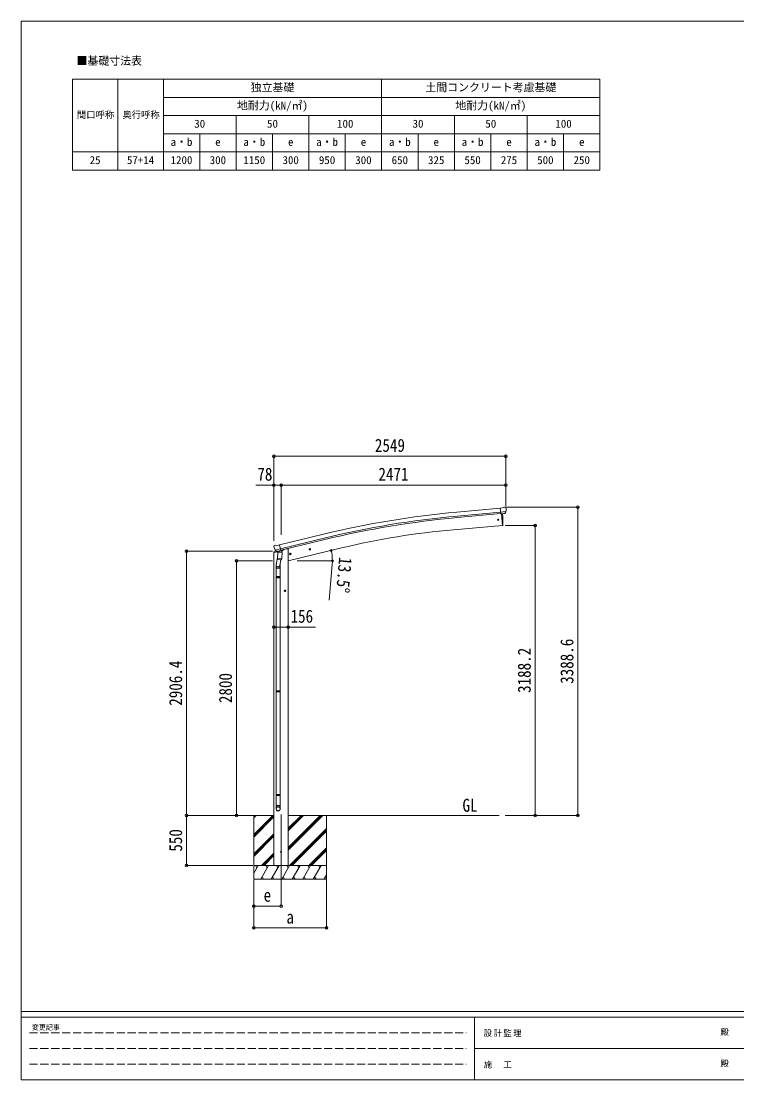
# Model space of a CAD drawing. Units: millimetres at full size, sheet at 1:30. Extents: x -8385 to 8479, y -5853 to 5787.
# Drawn here: x -8385 to -518, y -5853 to 5787 of the extents above; entities that cross this region are included whole.
import ezdxf
from ezdxf.enums import TextEntityAlignment as Align

# ---------------------------------------------------------------- set-up
doc = ezdxf.new("R2010")
doc.units = ezdxf.units.MM
doc.header["$LTSCALE"] = 30
doc.header["$PDMODE"] = 32
doc.header["$PDSIZE"] = 30
doc.linetypes.add('DASHED3', pattern=[4, 3, -1])
for name, color, linetype, lineweight in [('0-0_0', 7, 'Continuous', 9), ('0-1_本体', 4, 'Continuous', 9), ('0-2_部品', 7, 'Continuous', 9), ('0-8_PARTS2', 2, 'Continuous', 9), ('0-A_寸法', 6, 'Continuous', 9), ('0-F_PARTS1', 7, 'Continuous', 18), ('F-0_240', 7, 'Continuous', 9)]:
    doc.layers.add(name, color=color, linetype=linetype, lineweight=lineweight)
doc.styles.add('ＭＳ ゴシック', font='')
doc.styles.get('ＭＳ ゴシック').set_extended_font_data('MS Gothic')

msp = doc.modelspace()

# ---------------------------------------------------------------- linework, layer by layer
at = {"layer": '0-0_0', "color": 6}
for p, q in [((-2265.88, -2945.47), (-2265.88, 443.13)), ((-2734.9, 242.73), (-2734.9, -2945.47))]:
    msp.add_line(p, q, dxfattribs=at)
at = {"layer": '0-0_0'}
for p, q in [((-6202.93, -2945.47), (-5606.59, -2945.47)), ((-5828.84, -2945.47), (-5828.84, -3645.47)), ((-5828.84, -3156.7), (-5617.61, -2945.47)), ((-5828.84, -2972.85), (-5801.46, -2945.47)), ((-5828.84, -2958.71), (-5815.6, -2945.47)), ((-5828.84, -3170.84), (-5606.59, -2948.59)), ((-5828.84, -3184.98), (-5606.59, -2962.74)), ((-5451.09, -2945.47), (-3129, -2945.47)), ((-5451.09, -3327.73), (-5068.83, -2945.47)), ((-5451.09, -3299.45), (-5097.11, -2945.47)), ((-5451.09, -3313.59), (-5082.97, -2945.47)), ((-5451.09, -3115.6), (-5280.96, -2945.47)), ((-5451.09, -3101.46), (-5295.1, -2945.47)), ((-5451.09, -3087.32), (-5309.24, -2945.47)), ((-5028.84, -2945.47), (-5028.84, -3645.47)), ((-5434.98, -3495.47), (-5028.84, -3089.33)), ((-5420.84, -3495.47), (-5028.84, -3103.48)), ((-5406.7, -3495.47), (-5028.84, -3117.62)), ((-5828.84, -3368.83), (-5606.59, -3146.58)), ((-5828.84, -3382.97), (-5606.59, -3160.73)), ((-5828.84, -3397.12), (-5606.59, -3174.87)), ((-5743.35, -3495.47), (-5606.59, -3358.71)), ((-5729.21, -3495.47), (-5606.59, -3372.86)), ((-5222.85, -3495.47), (-5028.84, -3301.46)), ((-5208.71, -3495.47), (-5028.84, -3315.61)), ((-5194.57, -3495.47), (-5028.84, -3329.75)), ((-5715.07, -3495.47), (-5606.59, -3387)), ((-5028.84, -3495.47), (-5828.84, -3495.47)), ((-5828.84, -3579.3), (-5780.44, -3495.47)), ((-5795.44, -3521.45), (-5810.44, -3495.47)), ((-5751.58, -3645.47), (-5664.97, -3495.47)), ((-5679.97, -3521.45), (-5694.98, -3495.47)), ((-5636.11, -3645.47), (-5549.5, -3495.47)), ((-5564.5, -3521.45), (-5579.51, -3495.47)), ((-5520.64, -3645.47), (-5434.03, -3495.47)), ((-5449.03, -3521.45), (-5464.04, -3495.47)), ((-5405.17, -3645.47), (-5318.56, -3495.47)), ((-5333.56, -3521.45), (-5348.56, -3495.47)), ((-5289.7, -3645.47), (-5203.09, -3495.47)), ((-5233.09, -3495.47), (-5218.09, -3521.45)), ((-5174.23, -3645.47), (-5087.62, -3495.47)), ((-5102.62, -3521.45), (-5117.62, -3495.47)), ((-5058.76, -3645.47), (-5028.84, -3593.66)), ((-5828.84, -3645.47), (-5028.84, -3645.47)), ((-5736.58, -3619.49), (-5721.58, -3645.47)), ((-5621.11, -3619.49), (-5606.11, -3645.47)), ((-5505.64, -3619.49), (-5490.64, -3645.47)), ((-5390.17, -3619.49), (-5375.17, -3645.47)), ((-5274.7, -3619.49), (-5259.7, -3645.47)), ((-5159.23, -3619.49), (-5144.23, -3645.47)), ((-5043.76, -3619.49), (-5028.76, -3645.47))]:
    msp.add_line(p, q, dxfattribs=at)
at = {"layer": '0-1_本体'}
for p, q in [((-3119.22, 432.33), (-3596.53, 389.05)), ((-3115.45, 389.34), (-3592.64, 346.07)), ((-3113.99, 372.56), (-3591.12, 329.3)), ((-3106.77, 370.35), (-3095.6, 242.74)), ((-3633.55, 195.68), (-3095.6, 242.74)), ((-5546.07, 28.12), (-5063.19, 145.6)), ((-5535.99, -13.85), (-5052.99, 103.67)), ((-5532.06, -30.22), (-5049.01, 87.3)), ((-5606.09, -55.18), (-5606.09, -3495.47)), ((-5450.59, -145.47), (-4864.92, -4.86)), ((-5450.59, -15.47), (-5450.59, -3495.47))]:
    msp.add_line(p, q, dxfattribs=at)
at = {"layer": '0-1_本体', "color": 6}
msp.add_line((-5450.59, -875.65), (-5606.59, -875.65), dxfattribs=at)
at = {"layer": '0-1_本体'}
msp.add_lwpolyline([(-5450.59, -15.47), (-5470.59, -15.47), (-5504.1, -23.52)], dxfattribs=at)
for centre, radius, start, end in [((-2691.83, -9600.87), 10030.81, 95.17465, 103.67464), ((-2691.83, -9600.87), 9987.65, 95.17465, 103.67464), ((-2691.83, -9600.87), 9970.81, 95.17465, 103.67464), ((-2899.93, -8189.64), 8417.35, 95.00001, 103.5)]:
    msp.add_arc(centre, radius, start, end, dxfattribs=at)
at = {"layer": '0-2_部品'}
for p, q in [((-3092.84, 436.78), (-3119.4, 434.46)), ((-3113.74, 369.79), (-3119.4, 434.46)), ((-3056.54, 394.49), (-3115.45, 389.34)), ((-3103.78, 370.67), (-3113.74, 369.79)), ((-3106.77, 370.4), (-3095.61, 242.8)), ((-3092.84, 436.78), (-3081.12, 443.55)), ((-3066.21, 445.13), (-3079.88, 443.94)), ((-3070.18, 373.61), (-3077.88, 372.93)), ((-3067.79, 375), (-3056.85, 393.94)), ((-3057.08, 439.38), (-3062.56, 443.98)), ((-3056.01, 437.34), (-3055.9, 436)), ((-3095.61, 242.8), (-3093.55, 243.05)), ((-5608.03, 12.54), (-5607.75, 11.39)), ((-5603.81, 21.11), (-5607.67, 14.82)), ((-5600.71, 23.36), (-5587.53, 26.53)), ((-5572.97, 23.85), (-5586.23, 26.55)), ((-5572.97, 23.85), (-5547.04, 30.08)), ((-5609.15, -55.79), (-5566.45, -45.54)), ((-5609.15, -48.9), (-5609.15, -55.79)), ((-5580.65, -39.69), (-5606.85, -45.99)), ((-5593.97, -27.77), (-5536.47, -13.96)), ((-5577.12, -42.68), (-5593.5, -28.19)), ((-5565.53, -92.2), (-5581.44, -188.37)), ((-5574.41, -43.24), (-5566.89, -41.44)), ((-5573.58, -43.14), (-5572.05, -42.77)), ((-5572.05, -42.77), (-5535.34, -33.96)), ((-5570.21, -43), (-5570.26, -43.74)), ((-5569.5, -44.78), (-5543.69, -51.22)), ((-5562.59, -50.13), (-5567.26, -116.96)), ((-5516.9, -53.32), (-5562.59, -50.13)), ((-5560.81, -46.95), (-5561.04, -50.23)), ((-5541.29, -35.78), (-5542.32, -50.39)), ((-5535.34, -33.96), (-5533.81, -33.59)), ((-5532.26, -31.49), (-5531.32, -31.55)), ((-5531.32, -31.55), (-5518, -46.87)), ((-5527.32, -36.15), (-5508.43, -31.61)), ((-5521.57, -120.16), (-5516.9, -53.32)), ((-5518, -46.87), (-5518.45, -53.21)), ((-5504.6, -23.44), (-5504.6, -26.75)), ((-5436.28, -73.01), (-5416.83, -68.34)), ((-5431.72, -65.23), (-5433.86, -72.43)), ((-5424.43, -63.48), (-5431.72, -65.23)), ((-5424.22, -80.4), (-5428.89, -60.95)), ((-5419.26, -68.93), (-5424.43, -63.48)), ((-5421.39, -76.12), (-5419.26, -68.93)), ((-5222.36, -21.65), (-5202.91, -16.99)), ((-5217.8, -13.88), (-5219.93, -21.07)), ((-5210.5, -12.12), (-5217.8, -13.88)), ((-5210.3, -29.04), (-5214.97, -9.6)), ((-5205.34, -17.57), (-5210.5, -12.12)), ((-5207.47, -24.76), (-5205.34, -17.57)), ((-5583.59, -225.53), (-5583.59, -191.18)), ((-5537.59, -225.53), (-5583.59, -225.53)), ((-5581.59, -225.53), (-5581.59, -319.53)), ((-5568.12, -129.43), (-5567.25, -116.96)), ((-5567.72, -130.79), (-5567.73, -130.79)), ((-5521.57, -120.16), (-5567.26, -116.96)), ((-5566.28, -131.57), (-5524.58, -134.48)), ((-5530.01, -134.1), (-5540.74, -197.69)), ((-5539.59, -225.53), (-5539.59, -319.53)), ((-5537.59, -190.87), (-5537.59, -225.53)), ((-5521.59, -120.16), (-5522.47, -132.85)), ((-5583.59, -321.53), (-5582.59, -319.53)), ((-5537.59, -321.53), (-5583.59, -321.53)), ((-5537.59, -329.53), (-5583.59, -329.53)), ((-5538.59, -319.53), (-5582.59, -319.53)), ((-5538.59, -331.53), (-5582.59, -331.53)), ((-5581.59, -331.53), (-5581.59, -1575.72)), ((-5539.59, -331.53), (-5539.59, -1575.72)), ((-5537.59, -321.53), (-5538.59, -319.53)), ((-5537.59, -329.53), (-5538.59, -331.53)), ((-5537.59, -321.53), (-5537.59, -329.53)), ((-5485.09, -485.59), (-5485.09, -465.59)), ((-5475.09, -475.59), (-5495.09, -475.59)), ((-5485.09, -468.09), (-5491.59, -471.84)), ((-5491.59, -471.84), (-5491.59, -479.34)), ((-5491.59, -479.34), (-5485.09, -483.1)), ((-5478.59, -471.84), (-5485.09, -468.09)), ((-5583.59, -1577.72), (-5582.59, -1575.72)), ((-5537.59, -1577.72), (-5583.59, -1577.72)), ((-5537.59, -1585.72), (-5583.59, -1585.72)), ((-5538.59, -1575.72), (-5582.59, -1575.72)), ((-5538.59, -1587.72), (-5582.59, -1587.72)), ((-5581.59, -1587.72), (-5581.59, -2715.9)), ((-5539.59, -1587.72), (-5539.59, -2715.9)), ((-5537.59, -1577.72), (-5538.59, -1575.72)), ((-5537.59, -1585.72), (-5538.59, -1587.72)), ((-5537.59, -1577.72), (-5537.59, -1585.72)), ((-5583.59, -2717.9), (-5582.59, -2715.9)), ((-5537.59, -2717.9), (-5583.59, -2717.9)), ((-5537.59, -2725.9), (-5583.59, -2725.9)), ((-5538.59, -2715.9), (-5582.59, -2715.9)), ((-5538.59, -2727.9), (-5582.59, -2727.9)), ((-5581.59, -2727.9), (-5581.59, -2837.9)), ((-5539.59, -2727.9), (-5539.59, -2837.9)), ((-5537.59, -2717.9), (-5538.59, -2715.9)), ((-5537.59, -2725.9), (-5538.59, -2727.9)), ((-5537.59, -2717.9), (-5537.59, -2725.9)), ((-5583.59, -2872.05), (-5583.59, -2837.9)), ((-5537.59, -2837.9), (-5583.59, -2837.9)), ((-5537.59, -2872.05), (-5537.59, -2837.9))]:
    msp.add_line(p, q, dxfattribs=at)
for points in [[(-3103.78, 370.67), (-3103.51, 370.6), (-3078.14, 372.82), (-3077.88, 372.93)], [(-3056.46, 395.12), (-3056.75, 394.14), (-3056.85, 393.94)], [(-5541.61, -35.37), (-5531.89, -33.04), (-5547.04, 30.08)], [(-5594.24, -27.19), (-5593.66, -28.03), (-5593.5, -28.19)], [(-5541.61, -35.37), (-5541.85, -35.52), (-5566.61, -41.47), (-5566.89, -41.44)], [(-5433.86, -72.43), (-5428.69, -77.87), (-5421.39, -76.12)], [(-5219.93, -21.07), (-5214.77, -26.52), (-5207.47, -24.76)], [(-5583.59, -321.53), (-5583.59, -329.53), (-5582.59, -331.53)], [(-5485.09, -483.1), (-5478.59, -479.34), (-5478.59, -471.84)], [(-5583.59, -1577.72), (-5583.59, -1585.72), (-5582.59, -1587.72)], [(-5583.59, -2717.9), (-5583.59, -2725.9), (-5582.59, -2727.9)]]:
    msp.add_lwpolyline(points, dxfattribs=at)
for centre, radius in [((-3141.29, 306.06), 6.5), ((-5426.56, -70.68), 8.5), ((-5426.56, -70.68), 7.7), ((-5426.56, -70.68), 6.5), ((-5212.64, -19.32), 8.5), ((-5212.64, -19.32), 7.7), ((-5212.64, -19.32), 6.5), ((-5485.09, -475.59), 8.5), ((-5485.09, -475.59), 7.7), ((-5485.09, -475.59), 6.5)]:
    msp.add_circle(centre, radius, dxfattribs=at)
at = {"layer": '0-2_部品', "color": 4}
msp.add_circle((-5528.59, -3345.47), 4.5, dxfattribs=at)
at = {"layer": '0-2_部品'}
for centre, radius, start, end in [((-3989.37, 298.62), 900, 356.63919, 4.64986), ((-3079.62, 440.95), 3, 95, 120), ((-3065.78, 440.15), 5, 50.00648, 94.99352), ((-3257.52, 418.36), 202.4, 353.4085, 5), ((-3093.92, 246.03), 3, 277, 356.63919), ((-5410.95, 58.64), 202.4, 193.5, 205.09125), ((-5599.55, 18.5), 5, 103.5, 148.5), ((-5586.83, 23.61), 3, 78.5, 103.5), ((-5606.15, -48.9), 3, 103.5, 180), ((-5573.69, -42.65), 0.5, 248.23754, 283.5), ((-5570.71, -42.96), 0.5, 356, 103.5), ((-5569.26, -43.81), 1, 176, 256), ((-5543.34, -50.25), 1.03, 250.03897, 351.96569), ((-5540.7, -35.86), 0.604, 100.59842, 172.20595), ((-5533.93, -33.11), 0.5, 283.5, 318.76246), ((-5509.6, -26.75), 5, 283.5, 0), ((-5553.59, -191.18), 30, 177.45142, 180), ((-5566.18, -129.6), 1.95, 175.04017, 217.47766), ((-5566.14, -129.57), 2, 217.40962, 266), ((-5524.44, -132.49), 2, 266, 349.46843)]:
    msp.add_arc(centre, radius, start, end, dxfattribs=at)
for centre, major_axis, ratio, start_param, end_param in [((-3070.44, 376.6), (1.62, -2.54), 0.997631, 5.80419048, 5.89294842), ((-3070.51, 376.71), (-3.5, 2.17), 0.650902, 2.11455212, 2.18736272), ((-3070.39, 376.51), (1.62, -2.54), 0.997631, 5.96575902, 6.76218013), ((-3051.69, 441.38), (-15.35, 3.44), 0.101033, 5.97514262, 5.97537366), ((-3059.01, 437.08), (2.71, -1.31), 0.997474, 0.53665673, 1.32256522), ((-5605.11, 13.25), (-1.57, -2.57), 0.99628, 4.71238898, 5.49965061), ((-5575.13, -40.42), (-0.73, -2.92), 0.997631, 5.80419048, 6.60061159), ((-5575.08, -40.2), (2.63, 3.16), 0.650902, 4.09582259, 4.16863319), ((-5575.11, -40.32), (-0.73, -2.92), 0.997631, 0.39023689, 0.47899483), ((-5560.59, -190.87), (23, 0), 0.996195, 2.55602575, 6.56630284), ((-5560.59, -190.87), (21, 0), 0.996195, 2.93491471, 5.95123941), ((-5560.59, -2870.3), (-23, 0), 0.996195, 3.14159265, 6.28318531), ((-5560.59, -2872.05), (-23, 0), 0.996195, 3.14159265, 6.28318531), ((-5560.59, -2872.05), (0, -23.43), 0.981806, 4.71238898, 7.85398163)]:
    msp.add_ellipse(centre, major_axis=major_axis, ratio=ratio, start_param=start_param, end_param=end_param, dxfattribs=at)
msp.add_ellipse((-5560.59, -2872.05), major_axis=(21, 0), ratio=0.996195, dxfattribs=at)
at = {"layer": '0-8_PARTS2'}
msp.add_line((-5528.59, -2936.26), (-5528.59, -3695.47), dxfattribs=at)
at = {"layer": '0-A_寸法'}
for p, q in [((-5606.59, 1002.89), (-3057.59, 1002.89)), ((-3057.59, 1002.89), (-3057.59, 686.27)), ((-5606.59, 686.27), (-5606.59, 74.04)), ((-5606.59, 686.27), (-5528.59, 686.27)), ((-5528.59, 686.27), (-5528.59, 138.41)), ((-5528.59, 686.27), (-3057.59, 686.27)), ((-3057.59, 686.27), (-3057.59, 457.26)), ((-2265.88, 443.13), (-3063.72, 443.13)), ((-2734.9, 242.73), (-3063.72, 242.73)), ((-6567.17, -39.07), (-5622.08, -39.07)), ((-6567.17, -2945.47), (-6567.17, -39.07)), ((-6019.2, -145.47), (-5622.08, -145.47)), ((-6019.2, -2945.47), (-6019.2, -145.47)), ((-5350.09, -145.47), (-4963.24, -145.47)), ((-4966.09, -187.93), (-5000.45, -580.43)), ((-5450.59, -875.65), (-5150.59, -875.65)), ((-6567.17, -2945.47), (-5839.05, -2945.47)), ((-6567.17, -3495.47), (-6567.17, -2945.47)), ((-2734.9, -2945.47), (-3063.72, -2945.47)), ((-2265.88, -2945.47), (-2734.9, -2945.47)), ((-6567.17, -3495.47), (-5839.05, -3495.47)), ((-5828.84, -4181.84), (-5828.84, -3652.89)), ((-5828.84, -3941.86), (-5828.84, -3652.89)), ((-5528.59, -3941.86), (-5528.59, -3652.89)), ((-5028.84, -4181.84), (-5028.84, -3652.89)), ((-5528.59, -3941.86), (-5828.84, -3941.86)), ((-5828.84, -4181.84), (-5028.84, -4181.84))]:
    msp.add_line(p, q, dxfattribs=at)
msp.add_lwpolyline([(-5606.59, 1002.89), (-5606.59, 686.27), (-5806.59, 686.27)], dxfattribs=at)
for centre in [(-4977.69, -31.82), (-4964.24, -145.47)]:
    msp.add_circle(centre, 10.62, dxfattribs=at)
for start, end in [(0, 13.5), (354.99678, 0)]:
    msp.add_arc((-5451.09, -145.47), 486.86, start, end, dxfattribs=at)
for p in [(-5606.59, 1002.89), (-3057.59, 1002.89), (-5606.59, 686.27), (-5528.59, 686.27), (-3057.59, 686.27), (-2265.88, 443.13), (-2734.9, 242.73), (-6567.17, -39.07), (-6019.2, -145.47), (-5606.59, -875.65), (-5450.59, -875.65), (-6567.17, -2945.47), (-6019.2, -2945.47), (-2734.9, -2945.47), (-2265.88, -2945.47), (-6567.17, -3495.47), (-5828.84, -3941.86), (-5528.59, -3941.86), (-5828.84, -4181.84), (-5028.84, -4181.84)]:
    msp.add_point(p, dxfattribs=at)
at = {"layer": '0-F_PARTS1'}
for p, q in [((-7822.51, 5149.54), (-2022.51, 5149.54)), ((-7822.51, 5149.54), (-7822.51, 4149.54)), ((-7322.51, 5149.54), (-7322.51, 4149.54)), ((-4422.51, 5149.54), (-4422.51, 4149.54)), ((-6822.51, 4949.54), (-2022.51, 4949.54)), ((-6822.51, 4749.54), (-2022.51, 4749.54)), ((-3622.51, 4749.54), (-3622.51, 4149.54)), ((-6822.51, 4549.54), (-2022.51, 4549.54)), ((-3222.51, 4549.54), (-3222.51, 4149.54)), ((-2422.51, 4549.54), (-2422.51, 4149.54))]:
    msp.add_line(p, q, dxfattribs=at)
for points in [[(-6822.51, 5149.54), (-6822.51, 4949.54), (-6822.51, 4349.54), (-6822.51, 4149.54)], [(-2022.51, 5149.54), (-2022.51, 4549.54), (-2022.51, 4149.54)], [(-6022.51, 4749.54), (-6022.51, 4549.54), (-6022.51, 4149.54)], [(-5222.51, 4749.54), (-5222.51, 4549.54), (-5222.51, 4149.54)], [(-2822.51, 4749.54), (-2822.51, 4349.54), (-2822.51, 4149.54)], [(-6422.51, 4549.54), (-6422.51, 4349.54), (-6422.51, 4149.54)], [(-5622.51, 4549.54), (-5622.51, 4349.54), (-5622.51, 4149.54)], [(-4822.51, 4549.54), (-4822.51, 4349.54), (-4822.51, 4149.54)], [(-4022.51, 4549.54), (-4022.51, 4349.54), (-4022.51, 4149.54)], [(-7822.51, 4349.54), (-6822.51, 4349.54), (-2022.51, 4349.54)], [(-7822.51, 4149.54), (-7322.51, 4149.54), (-4422.51, 4149.54), (-2822.51, 4149.54), (-2022.51, 4149.54)]]:
    msp.add_lwpolyline(points, dxfattribs=at)
at = {"layer": 'F-0_240', "color": 5}
for p, q in [((-8385.45, 5787.34), (-8385.45, -5852.66)), ((-8385.45, 5787.34), (8054.55, 5787.34)), ((-8385.45, -5102.66), (8054.55, -5102.66)), ((-8385.45, -5162.66), (5387.79, -5162.66)), ((-3402.21, -5162.66), (-3402.21, -5852.66)), ((-3402.21, -5507.66), (2747.79, -5507.66)), ((-8385.45, -5852.66), (8054.55, -5852.66))]:
    msp.add_line(p, q, dxfattribs=at)
at = {"layer": 'F-0_240', "color": 4, "linetype": 'DASHED3'}
for p, q in [((-8295.46, -5335.16), (-3492.21, -5335.16)), ((-8295.46, -5507.66), (-3492.21, -5507.66)), ((-8295.46, -5680.16), (-3492.21, -5680.16))]:
    msp.add_line(p, q, dxfattribs=at)

# ---------------------------------------------------------------- texts
at = {"layer": '0-0_0', "style": 'ＭＳ ゴシック', "width": 0.85}
msp.add_text('GL', height=143, dxfattribs=at).set_placement((-3533.89, -2947.91), align=Align.BOTTOM_LEFT)
at = {"layer": '0-A_寸法', "color": 7, "style": 'ＭＳ ゴシック', "width": 0.85}
for s, p in [('2549', (-4497.09, 1008.89)), ('78', (-5789.09, 692.27)), ('2471', (-4458.09, 692.27)), ('156', (-5424.34, -869.65)), ('e', (-5720.09, -3936.86)), ('a', (-5470.09, -4176.84))]:
    msp.add_text(s, height=143, dxfattribs=at).set_placement(p, align=Align.BOTTOM_LEFT)
for s, rotation, p in [('13.5°', 264.997, (-4931.88, -98.07)), ('3388.6', 90, (-2271.88, -1498.67)), ('3188.2', 90, (-2740.9, -1598.87)), ('2906.4', 90, (-6573.17, -1739.77)), ('2800', 90, (-6025.2, -1710.47)), ('550', 90, (-6573.17, -3344.22))]:
    msp.add_text(s, height=143, rotation=rotation, dxfattribs=at).set_placement(p, align=Align.BOTTOM_LEFT)
at = {"layer": '0-F_PARTS1', "style": 'ＭＳ ゴシック'}
for s, height, p in [('■基礎寸法表', 87.98, (-7777.21, 5280.97)), ('独立基礎', 87.98, (-5862.51, 4989.54)), ('土間コンクリート考慮基礎', 87.98, (-3942.51, 4989.54)), ('地耐力(kN/㎡)', 87.98, (-6012.51, 4789.54)), ('地耐力(kN/㎡)', 87.98, (-3612.51, 4789.54)), ('間口呼称', 73.31, (-7772.51, 4699.54)), ('奥行呼称', 73.31, (-7272.51, 4699.54)), ('30', 87.98, (-6482.51, 4589.54)), ('50', 87.98, (-5682.51, 4589.54)), ('100', 87.98, (-4912.51, 4589.54)), ('30', 87.98, (-4082.51, 4589.54)), ('50', 87.98, (-3282.51, 4589.54)), ('100', 87.98, (-2512.51, 4589.54)), ('a・b', 87.98, (-6742.51, 4389.54)), ('e', 87.98, (-6252.51, 4389.54)), ('a・b', 87.98, (-5942.51, 4389.54)), ('e', 87.98, (-5452.51, 4389.54)), ('a・b', 87.98, (-5142.51, 4389.54)), ('e', 87.98, (-4652.51, 4389.54)), ('a・b', 87.98, (-4342.51, 4389.54)), ('e', 87.98, (-3852.51, 4389.54)), ('a・b', 87.98, (-3542.51, 4389.54)), ('e', 87.98, (-3052.51, 4389.54)), ('a・b', 87.98, (-2742.51, 4389.54)), ('e', 87.98, (-2252.51, 4389.54)), ('25', 87.98, (-7632.51, 4189.54)), ('57+14', 87.98, (-7222.51, 4189.54)), ('1200', 87.98, (-6742.51, 4189.54)), ('300', 87.98, (-6312.51, 4189.54)), ('1150', 87.98, (-5942.51, 4189.54)), ('300', 87.98, (-5512.51, 4189.54)), ('950', 87.98, (-5112.51, 4189.54)), ('300', 87.98, (-4712.51, 4189.54)), ('650', 87.98, (-4312.51, 4189.54)), ('325', 87.98, (-3912.51, 4189.54)), ('550', 87.98, (-3512.51, 4189.54)), ('275', 87.98, (-3112.51, 4189.54)), ('500', 87.98, (-2712.51, 4189.54)), ('250', 87.98, (-2312.51, 4189.54))]:
    msp.add_text(s, height=height, dxfattribs=at).set_placement(p, align=Align.BOTTOM_LEFT)
at = {"layer": 'F-0_240', "style": 'ＭＳ ゴシック'}
for s, height, p in [('変更記事', 54.99, (-8268.23, -5320.16)), ('殿', 65.98, (-697.92, -5380.16)), ('殿', 65.98, (-697.92, -5725.16))]:
    msp.add_text(s, height=height, dxfattribs=at).set_placement(p, align=Align.BOTTOM_LEFT)
at = {"layer": 'F-0_240', "char_height": 65.98, "attachment_point": 7, "style": 'ＭＳ ゴシック'}
for s, insert in [('\\T1.17;設計監理', (-3300.89, -5380.16)), ('\\T1.17;施\u3000工', (-3300.89, -5725.16))]:
    msp.add_mtext(s, dxfattribs=dict(at, insert=insert))

doc.saveas('drawing.dxf')
